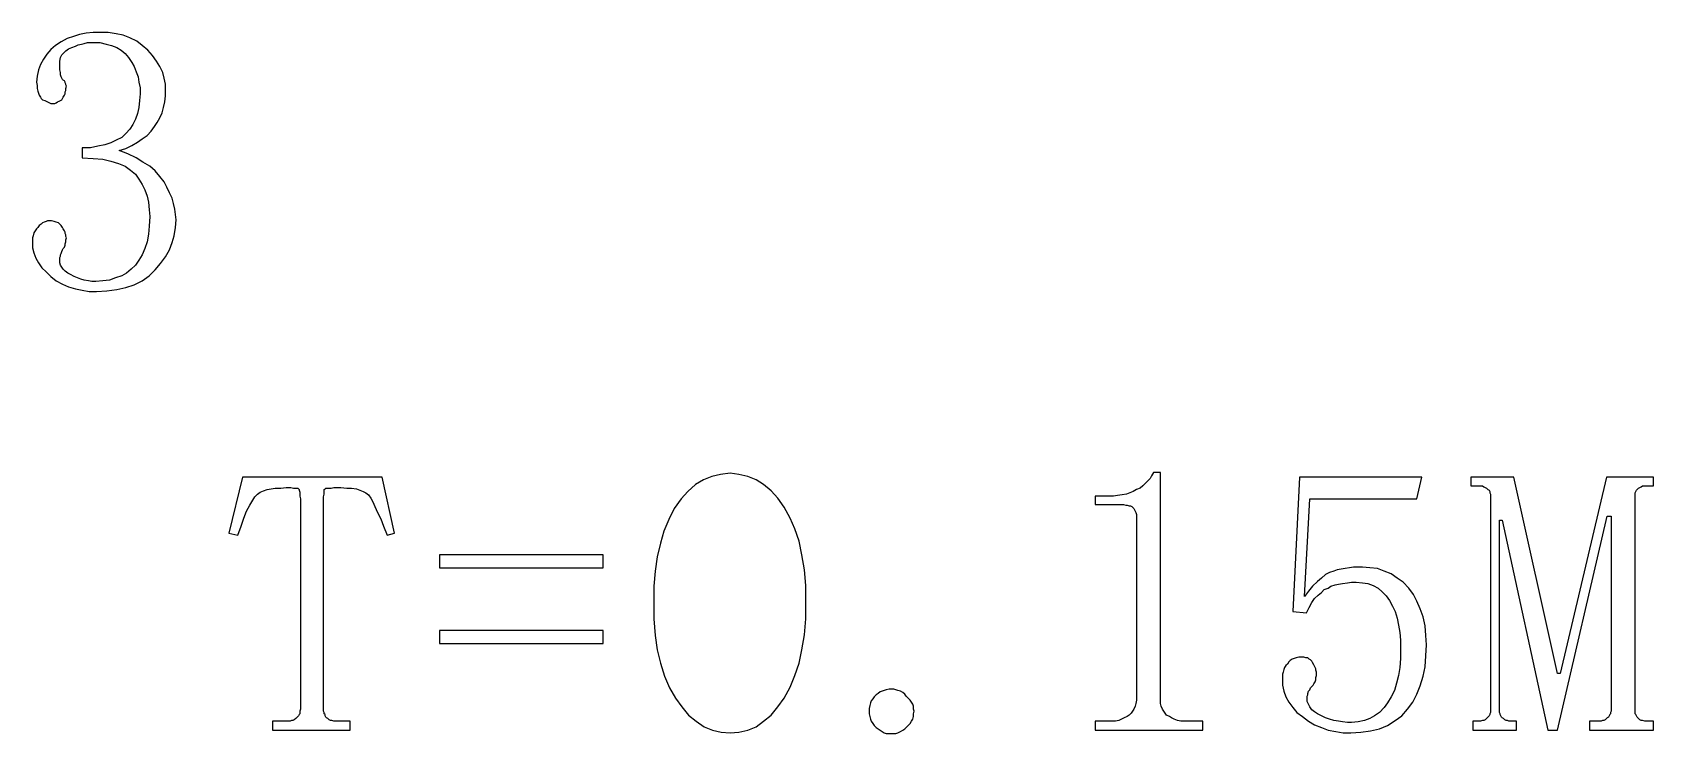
# Model space of a CAD drawing. Extents: x -190 to 190, y -140 to 140.
# Drawn here: x -118.41 to -94.64, y -103.76 to -93.48 of the extents above; entities that cross this region are included whole.
import ezdxf

# ---------------------------------------------------------------- set-up
doc = ezdxf.new("R2010")
doc.units = 0
doc.header["$MEASUREMENT"] = 0
doc.layers.get('0').update_dxf_attribs({"linetype": 'CONTINUOUS'})

msp = doc.modelspace()

# ---------------------------------------------------------------- linework, layer by layer
for points in [[(-116.31, -96.34), (-116.3, -96.23), (-116.3, -96.23), (-116.31, -96.15), (-116.31, -96.15), (-116.32, -96.07), (-116.32, -96.07), (-116.34, -95.99), (-116.34, -95.99), (-116.36, -95.91), (-116.36, -95.91), (-116.4, -95.83), (-116.4, -95.83), (-116.44, -95.75), (-116.44, -95.75), (-116.48, -95.67), (-116.48, -95.67), (-116.54, -95.59), (-116.54, -95.59), (-116.61, -95.51), (-116.61, -95.51), (-116.69, -95.44), (-116.69, -95.44), (-116.79, -95.38), (-116.79, -95.38), (-116.89, -95.32), (-116.89, -95.32), (-117.01, -95.26), (-117.01, -95.26), (-117.14, -95.21), (-117.14, -95.21), (-117.04, -95.18), (-117.04, -95.18), (-116.95, -95.14), (-116.95, -95.14), (-116.87, -95.09), (-116.87, -95.09), (-116.8, -95.04), (-116.8, -95.04), (-116.73, -94.99), (-116.73, -94.99), (-116.67, -94.93), (-116.67, -94.93), (-116.62, -94.86), (-116.62, -94.86), (-116.58, -94.8), (-116.58, -94.8), (-116.54, -94.73), (-116.54, -94.73), (-116.51, -94.66), (-116.51, -94.66), (-116.49, -94.58), (-116.49, -94.58), (-116.47, -94.5), (-116.47, -94.5), (-116.46, -94.41), (-116.46, -94.41), (-116.46, -94.32), (-116.46, -94.32), (-116.46, -94.24), (-116.46, -94.24), (-116.48, -94.15), (-116.48, -94.15), (-116.5, -94.07), (-116.5, -94.07), (-116.54, -93.98), (-116.54, -93.98), (-116.59, -93.9), (-116.59, -93.9), (-116.65, -93.82), (-116.65, -93.82), (-116.72, -93.74), (-116.72, -93.74), (-116.8, -93.67), (-116.8, -93.67), (-116.88, -93.61), (-116.88, -93.61), (-116.98, -93.56), (-116.98, -93.56), (-117.08, -93.52), (-117.08, -93.52), (-117.18, -93.5), (-117.18, -93.5), (-117.3, -93.48), (-117.3, -93.48), (-117.41, -93.48), (-117.41, -93.48), (-117.52, -93.48), (-117.52, -93.48), (-117.62, -93.49), (-117.62, -93.49), (-117.72, -93.51), (-117.72, -93.51), (-117.81, -93.54), (-117.81, -93.54), (-117.9, -93.57), (-117.9, -93.57), (-117.99, -93.62), (-117.99, -93.62), (-118.07, -93.67), (-118.07, -93.67), (-118.14, -93.73), (-118.14, -93.73), (-118.2, -93.8), (-118.2, -93.8), (-118.25, -93.87), (-118.25, -93.87), (-118.29, -93.95), (-118.29, -93.95), (-118.32, -94.03), (-118.32, -94.03), (-118.34, -94.12), (-118.34, -94.12), (-118.35, -94.21), (-118.35, -94.21), (-118.34, -94.26), (-118.34, -94.26), (-118.34, -94.3), (-118.34, -94.3), (-118.33, -94.34), (-118.33, -94.34), (-118.32, -94.37), (-118.32, -94.37), (-118.31, -94.4), (-118.31, -94.4), (-118.29, -94.43), (-118.29, -94.43), (-118.28, -94.45), (-118.28, -94.45), (-118.26, -94.47), (-118.26, -94.47), (-118.23, -94.48), (-118.23, -94.48), (-118.21, -94.49), (-118.21, -94.49), (-118.19, -94.5), (-118.19, -94.5), (-118.16, -94.51), (-118.16, -94.51), (-118.14, -94.52), (-118.14, -94.52), (-118.11, -94.52), (-118.11, -94.52), (-118.08, -94.52), (-118.08, -94.52), (-118.06, -94.51), (-118.06, -94.51), (-118.04, -94.5), (-118.04, -94.5), (-118.02, -94.49), (-118.02, -94.49), (-118, -94.48), (-118, -94.48), (-117.98, -94.47), (-117.98, -94.47), (-117.97, -94.45), (-117.97, -94.45), (-117.96, -94.43), (-117.96, -94.43), (-117.94, -94.4), (-117.94, -94.4), (-117.93, -94.38), (-117.93, -94.38), (-117.93, -94.35), (-117.93, -94.35), (-117.92, -94.33), (-117.92, -94.33), (-117.92, -94.3), (-117.92, -94.3), (-117.91, -94.27), (-117.91, -94.27), (-117.92, -94.25), (-117.92, -94.25), (-117.92, -94.24), (-117.92, -94.24), (-117.93, -94.22), (-117.93, -94.22), (-117.93, -94.21), (-117.93, -94.21), (-117.94, -94.19), (-117.94, -94.19), (-117.96, -94.18), (-117.96, -94.18), (-117.97, -94.17), (-117.97, -94.17), (-117.98, -94.15), (-117.98, -94.15), (-117.99, -94.13), (-117.99, -94.13), (-118, -94.1), (-118, -94.1), (-118, -94.07), (-118, -94.07), (-118.01, -94.03), (-118.01, -94.03), (-118.01, -93.99), (-118.01, -93.99), (-118.01, -93.95), (-118.01, -93.95), (-118.01, -93.9), (-118.01, -93.9), (-118, -93.85), (-118, -93.85), (-117.98, -93.81), (-117.98, -93.81), (-117.95, -93.78), (-117.95, -93.78), (-117.92, -93.75), (-117.92, -93.75), (-117.88, -93.72), (-117.88, -93.72), (-117.83, -93.7), (-117.83, -93.7), (-117.78, -93.68), (-117.78, -93.68), (-117.74, -93.66), (-117.74, -93.66), (-117.69, -93.65), (-117.69, -93.65), (-117.65, -93.64), (-117.65, -93.64), (-117.6, -93.63), (-117.6, -93.63), (-117.56, -93.63), (-117.56, -93.63), (-117.51, -93.63), (-117.51, -93.63), (-117.42, -93.63), (-117.42, -93.63), (-117.33, -93.65), (-117.33, -93.65), (-117.25, -93.67), (-117.25, -93.67), (-117.17, -93.7), (-117.17, -93.7), (-117.11, -93.74), (-117.11, -93.74), (-117.05, -93.79), (-117.05, -93.79), (-117, -93.85), (-117, -93.85), (-116.95, -93.92), (-116.95, -93.92), (-116.92, -93.98), (-116.92, -93.98), (-116.89, -94.06), (-116.89, -94.06), (-116.86, -94.13), (-116.86, -94.13), (-116.85, -94.21), (-116.85, -94.21), (-116.83, -94.29), (-116.83, -94.29), (-116.83, -94.38), (-116.83, -94.38), (-116.84, -94.48), (-116.84, -94.48), (-116.85, -94.58), (-116.85, -94.58), (-116.87, -94.67), (-116.87, -94.67), (-116.9, -94.75), (-116.9, -94.75), (-116.94, -94.83), (-116.94, -94.83), (-116.98, -94.9), (-116.98, -94.9), (-117.04, -94.96), (-117.04, -94.96), (-117.1, -95.02), (-117.1, -95.02), (-117.18, -95.06), (-117.18, -95.06), (-117.26, -95.1), (-117.26, -95.1), (-117.35, -95.13), (-117.35, -95.13), (-117.45, -95.15), (-117.45, -95.15), (-117.56, -95.17), (-117.56, -95.17), (-117.68, -95.17), (-117.68, -95.17), (-117.68, -95.32), (-117.68, -95.32), (-117.52, -95.33), (-117.52, -95.33), (-117.38, -95.34), (-117.38, -95.34), (-117.26, -95.37), (-117.26, -95.37), (-117.15, -95.4), (-117.15, -95.4), (-117.05, -95.44), (-117.05, -95.44), (-116.97, -95.5), (-116.97, -95.5), (-116.9, -95.56), (-116.9, -95.56), (-116.85, -95.63), (-116.85, -95.63), (-116.8, -95.71), (-116.8, -95.71), (-116.76, -95.79), (-116.76, -95.79), (-116.73, -95.88), (-116.73, -95.88), (-116.71, -95.97), (-116.71, -95.97), (-116.7, -96.08), (-116.7, -96.08), (-116.69, -96.18), (-116.69, -96.18), (-116.7, -96.32), (-116.7, -96.32), (-116.71, -96.44), (-116.71, -96.44), (-116.73, -96.55), (-116.73, -96.55), (-116.76, -96.65), (-116.76, -96.65), (-116.8, -96.74), (-116.8, -96.74), (-116.85, -96.82), (-116.85, -96.82), (-116.9, -96.89), (-116.9, -96.89), (-116.96, -96.95), (-116.96, -96.95), (-117.03, -97.01), (-117.03, -97.01), (-117.1, -97.05), (-117.1, -97.05), (-117.19, -97.08), (-117.19, -97.08), (-117.28, -97.11), (-117.28, -97.11), (-117.38, -97.12), (-117.38, -97.12), (-117.48, -97.13), (-117.48, -97.13), (-117.54, -97.13), (-117.54, -97.13), (-117.59, -97.12), (-117.59, -97.12), (-117.65, -97.11), (-117.65, -97.11), (-117.7, -97.1), (-117.7, -97.1), (-117.75, -97.08), (-117.75, -97.08), (-117.8, -97.06), (-117.8, -97.06), (-117.85, -97.03), (-117.85, -97.03), (-117.89, -97.01), (-117.89, -97.01), (-117.93, -96.98), (-117.93, -96.98), (-117.96, -96.95), (-117.96, -96.95), (-117.98, -96.92), (-117.98, -96.92), (-118, -96.89), (-118, -96.89), (-118.01, -96.86), (-118.01, -96.86), (-118.01, -96.82), (-118.01, -96.82), (-118.01, -96.8), (-118.01, -96.8), (-118.01, -96.78), (-118.01, -96.78), (-118, -96.76), (-118, -96.76), (-118, -96.74), (-118, -96.74), (-117.99, -96.72), (-117.99, -96.72), (-117.98, -96.69), (-117.98, -96.69), (-117.97, -96.67), (-117.97, -96.67), (-117.96, -96.65), (-117.96, -96.65), (-117.94, -96.63), (-117.94, -96.63), (-117.93, -96.6), (-117.93, -96.6), (-117.93, -96.58), (-117.93, -96.58), (-117.92, -96.55), (-117.92, -96.55), (-117.92, -96.52), (-117.92, -96.52), (-117.91, -96.49), (-117.91, -96.49), (-117.92, -96.47), (-117.92, -96.47), (-117.92, -96.45), (-117.92, -96.45), (-117.93, -96.43), (-117.93, -96.43), (-117.93, -96.41), (-117.93, -96.41), (-117.94, -96.39), (-117.94, -96.39), (-117.96, -96.36), (-117.96, -96.36), (-117.97, -96.34), (-117.97, -96.34), (-117.99, -96.31), (-117.99, -96.31), (-118.01, -96.29), (-118.01, -96.29), (-118.03, -96.27), (-118.03, -96.27), (-118.06, -96.26), (-118.06, -96.26), (-118.09, -96.25), (-118.09, -96.25), (-118.13, -96.24), (-118.13, -96.24), (-118.16, -96.24), (-118.16, -96.24), (-118.19, -96.24), (-118.19, -96.24), (-118.21, -96.25), (-118.21, -96.25), (-118.24, -96.26), (-118.24, -96.26), (-118.26, -96.27), (-118.26, -96.27), (-118.28, -96.29), (-118.28, -96.29), (-118.31, -96.31), (-118.31, -96.31), (-118.33, -96.34), (-118.33, -96.34), (-118.35, -96.36), (-118.35, -96.36), (-118.37, -96.39), (-118.37, -96.39), (-118.39, -96.42), (-118.39, -96.42), (-118.4, -96.46), (-118.4, -96.46), (-118.41, -96.49), (-118.41, -96.49), (-118.41, -96.52), (-118.41, -96.52), (-118.41, -96.56), (-118.41, -96.56), (-118.41, -96.64), (-118.41, -96.64), (-118.39, -96.71), (-118.39, -96.71), (-118.36, -96.79), (-118.36, -96.79), (-118.32, -96.86), (-118.32, -96.86), (-118.27, -96.93), (-118.27, -96.93), (-118.21, -96.99), (-118.21, -96.99), (-118.14, -97.06), (-118.14, -97.06), (-118.06, -97.12), (-118.06, -97.12), (-117.97, -97.17), (-117.97, -97.17), (-117.88, -97.21), (-117.88, -97.21), (-117.78, -97.24), (-117.78, -97.24), (-117.68, -97.26), (-117.68, -97.26), (-117.58, -97.28), (-117.58, -97.28), (-117.47, -97.28), (-117.47, -97.28), (-117.32, -97.27), (-117.32, -97.27), (-117.17, -97.25), (-117.17, -97.25), (-117.04, -97.22), (-117.04, -97.22), (-116.92, -97.18), (-116.92, -97.18), (-116.8, -97.12), (-116.8, -97.12), (-116.7, -97.05), (-116.7, -97.05), (-116.61, -96.96), (-116.61, -96.96), (-116.53, -96.87), (-116.53, -96.87), (-116.46, -96.77), (-116.46, -96.77), (-116.4, -96.67), (-116.4, -96.67), (-116.36, -96.56), (-116.36, -96.56), (-116.33, -96.46), (-116.33, -96.46), (-116.31, -96.34)], [(-114.89, -103.71), (-113.75, -103.71), (-113.75, -103.71), (-113.75, -103.58), (-113.75, -103.58), (-113.94, -103.58), (-113.94, -103.58), (-113.97, -103.58), (-113.97, -103.58), (-113.99, -103.58), (-113.99, -103.58), (-114.02, -103.57), (-114.02, -103.57), (-114.04, -103.57), (-114.04, -103.57), (-114.06, -103.56), (-114.06, -103.56), (-114.08, -103.54), (-114.08, -103.54), (-114.1, -103.53), (-114.1, -103.53), (-114.11, -103.52), (-114.11, -103.52), (-114.12, -103.5), (-114.12, -103.5), (-114.12, -103.48), (-114.12, -103.48), (-114.13, -103.47), (-114.13, -103.47), (-114.13, -103.45), (-114.13, -103.45), (-114.14, -103.43), (-114.14, -103.43), (-114.14, -103.4), (-114.14, -103.4), (-114.14, -100.39), (-114.14, -100.39), (-114.14, -100.34), (-114.14, -100.34), (-114.14, -100.29), (-114.14, -100.29), (-114.13, -100.25), (-114.13, -100.25), (-114.13, -100.22), (-114.13, -100.22), (-114.13, -100.2), (-114.13, -100.2), (-114.13, -100.18), (-114.13, -100.18), (-114.12, -100.17), (-114.12, -100.17), (-114.11, -100.16), (-114.11, -100.16), (-114.09, -100.16), (-114.09, -100.16), (-114.07, -100.16), (-114.07, -100.16), (-114.03, -100.16), (-114.03, -100.16), (-113.99, -100.15), (-113.99, -100.15), (-113.94, -100.15), (-113.94, -100.15), (-113.89, -100.15), (-113.89, -100.15), (-113.8, -100.16), (-113.8, -100.16), (-113.73, -100.16), (-113.73, -100.16), (-113.66, -100.17), (-113.66, -100.17), (-113.61, -100.19), (-113.61, -100.19), (-113.56, -100.21), (-113.56, -100.21), (-113.52, -100.23), (-113.52, -100.23), (-113.48, -100.26), (-113.48, -100.26), (-113.45, -100.31), (-113.45, -100.31), (-113.42, -100.36), (-113.42, -100.36), (-113.39, -100.43), (-113.39, -100.43), (-113.35, -100.52), (-113.35, -100.52), (-113.3, -100.61), (-113.3, -100.61), (-113.26, -100.72), (-113.26, -100.72), (-113.21, -100.85), (-113.21, -100.85), (-113.1, -100.82), (-113.1, -100.82), (-113.28, -100), (-113.28, -100), (-115.33, -100), (-115.33, -100), (-115.53, -100.82), (-115.53, -100.82), (-115.4, -100.85), (-115.4, -100.85), (-115.35, -100.72), (-115.35, -100.72), (-115.31, -100.6), (-115.31, -100.6), (-115.27, -100.5), (-115.27, -100.5), (-115.22, -100.41), (-115.22, -100.41), (-115.18, -100.34), (-115.18, -100.34), (-115.15, -100.29), (-115.15, -100.29), (-115.11, -100.25), (-115.11, -100.25), (-115.07, -100.22), (-115.07, -100.22), (-115.02, -100.2), (-115.02, -100.2), (-114.97, -100.18), (-114.97, -100.18), (-114.91, -100.17), (-114.91, -100.17), (-114.85, -100.16), (-114.85, -100.16), (-114.77, -100.16), (-114.77, -100.16), (-114.69, -100.15), (-114.69, -100.15), (-114.65, -100.15), (-114.65, -100.15), (-114.62, -100.15), (-114.62, -100.15), (-114.58, -100.16), (-114.58, -100.16), (-114.56, -100.16), (-114.56, -100.16), (-114.54, -100.16), (-114.54, -100.16), (-114.52, -100.16), (-114.52, -100.16), (-114.51, -100.17), (-114.51, -100.17), (-114.5, -100.18), (-114.5, -100.18), (-114.5, -100.19), (-114.5, -100.19), (-114.49, -100.22), (-114.49, -100.22), (-114.49, -100.24), (-114.49, -100.24), (-114.49, -100.28), (-114.49, -100.28), (-114.48, -100.32), (-114.48, -100.32), (-114.48, -100.36), (-114.48, -100.36), (-114.48, -103.4), (-114.48, -103.4), (-114.49, -103.43), (-114.49, -103.43), (-114.49, -103.45), (-114.49, -103.45), (-114.49, -103.47), (-114.49, -103.47), (-114.5, -103.48), (-114.5, -103.48), (-114.51, -103.5), (-114.51, -103.5), (-114.53, -103.52), (-114.53, -103.52), (-114.54, -103.53), (-114.54, -103.53), (-114.55, -103.54), (-114.55, -103.54), (-114.57, -103.56), (-114.57, -103.56), (-114.59, -103.57), (-114.59, -103.57), (-114.61, -103.57), (-114.61, -103.57), (-114.63, -103.58), (-114.63, -103.58), (-114.66, -103.58), (-114.66, -103.58), (-114.69, -103.58), (-114.69, -103.58), (-114.89, -103.58), (-114.89, -103.58), (-114.89, -103.71)], [(-108.18, -99.94), (-108.32, -99.96), (-108.32, -99.96), (-108.45, -99.99), (-108.45, -99.99), (-108.57, -100.04), (-108.57, -100.04), (-108.69, -100.11), (-108.69, -100.11), (-108.8, -100.21), (-108.8, -100.21), (-108.9, -100.32), (-108.9, -100.32), (-109, -100.46), (-109, -100.46), (-109.08, -100.62), (-109.08, -100.62), (-109.15, -100.79), (-109.15, -100.79), (-109.2, -100.97), (-109.2, -100.97), (-109.25, -101.17), (-109.25, -101.17), (-109.28, -101.38), (-109.28, -101.38), (-109.3, -101.6), (-109.3, -101.6), (-109.3, -102.08), (-109.3, -102.08), (-109.28, -102.32), (-109.28, -102.32), (-109.25, -102.53), (-109.25, -102.53), (-109.2, -102.73), (-109.2, -102.73), (-109.14, -102.92), (-109.14, -102.92), (-109.07, -103.09), (-109.07, -103.09), (-108.98, -103.24), (-108.98, -103.24), (-108.89, -103.37), (-108.89, -103.37), (-108.79, -103.49), (-108.79, -103.49), (-108.68, -103.58), (-108.68, -103.58), (-108.56, -103.66), (-108.56, -103.66), (-108.44, -103.71), (-108.44, -103.71), (-108.31, -103.74), (-108.31, -103.74), (-108.18, -103.75), (-108.18, -103.75), (-108.05, -103.74), (-108.05, -103.74), (-107.92, -103.71), (-107.92, -103.71), (-107.8, -103.66), (-107.8, -103.66), (-107.69, -103.58), (-107.69, -103.58), (-107.58, -103.49), (-107.58, -103.49), (-107.48, -103.37), (-107.48, -103.37), (-107.39, -103.24), (-107.39, -103.24), (-107.3, -103.08), (-107.3, -103.08), (-107.23, -102.91), (-107.23, -102.91), (-107.17, -102.73), (-107.17, -102.73), (-107.13, -102.53), (-107.13, -102.53), (-107.09, -102.31), (-107.09, -102.31), (-107.07, -102.08), (-107.07, -102.08), (-107.07, -101.59), (-107.07, -101.59), (-107.09, -101.36), (-107.09, -101.36), (-107.13, -101.14), (-107.13, -101.14), (-107.17, -100.94), (-107.17, -100.94), (-107.23, -100.76), (-107.23, -100.76), (-107.3, -100.6), (-107.3, -100.6), (-107.39, -100.44), (-107.39, -100.44), (-107.48, -100.31), (-107.48, -100.31), (-107.58, -100.2), (-107.58, -100.2), (-107.69, -100.11), (-107.69, -100.11), (-107.8, -100.04), (-107.8, -100.04), (-107.92, -99.99), (-107.92, -99.99), (-108.05, -99.96), (-108.05, -99.96), (-108.18, -99.94)], [(-101.87, -103.22), (-101.87, -99.93), (-101.87, -99.93), (-101.97, -99.93), (-101.97, -99.93), (-102, -99.98), (-102, -99.98), (-102.02, -100.02), (-102.02, -100.02), (-102.06, -100.06), (-102.06, -100.06), (-102.09, -100.09), (-102.09, -100.09), (-102.13, -100.13), (-102.13, -100.13), (-102.17, -100.16), (-102.17, -100.16), (-102.22, -100.18), (-102.22, -100.18), (-102.27, -100.21), (-102.27, -100.21), (-102.32, -100.23), (-102.32, -100.23), (-102.37, -100.25), (-102.37, -100.25), (-102.43, -100.26), (-102.43, -100.26), (-102.5, -100.27), (-102.5, -100.27), (-102.56, -100.28), (-102.56, -100.28), (-102.64, -100.28), (-102.64, -100.28), (-102.83, -100.28), (-102.83, -100.28), (-102.83, -100.4), (-102.83, -100.4), (-102.44, -100.4), (-102.44, -100.4), (-102.41, -100.4), (-102.41, -100.4), (-102.38, -100.41), (-102.38, -100.41), (-102.36, -100.41), (-102.36, -100.41), (-102.33, -100.42), (-102.33, -100.42), (-102.31, -100.42), (-102.31, -100.42), (-102.29, -100.43), (-102.29, -100.43), (-102.28, -100.44), (-102.28, -100.44), (-102.26, -100.46), (-102.26, -100.46), (-102.25, -100.48), (-102.25, -100.48), (-102.24, -100.5), (-102.24, -100.5), (-102.23, -100.52), (-102.23, -100.52), (-102.22, -100.55), (-102.22, -100.55), (-102.22, -100.57), (-102.22, -100.57), (-102.22, -100.6), (-102.22, -100.6), (-102.22, -103.22), (-102.22, -103.22), (-102.22, -103.27), (-102.22, -103.27), (-102.23, -103.32), (-102.23, -103.32), (-102.24, -103.36), (-102.24, -103.36), (-102.26, -103.4), (-102.26, -103.4), (-102.28, -103.43), (-102.28, -103.43), (-102.3, -103.46), (-102.3, -103.46), (-102.33, -103.49), (-102.33, -103.49), (-102.36, -103.51), (-102.36, -103.51), (-102.4, -103.53), (-102.4, -103.53), (-102.44, -103.55), (-102.44, -103.55), (-102.48, -103.57), (-102.48, -103.57), (-102.53, -103.58), (-102.53, -103.58), (-102.58, -103.58), (-102.58, -103.58), (-102.64, -103.58), (-102.64, -103.58), (-102.83, -103.58), (-102.83, -103.58), (-102.83, -103.71), (-102.83, -103.71), (-101.25, -103.71), (-101.25, -103.71), (-101.25, -103.58), (-101.25, -103.58), (-101.47, -103.58), (-101.47, -103.58), (-101.52, -103.58), (-101.52, -103.58), (-101.57, -103.58), (-101.57, -103.58), (-101.62, -103.57), (-101.62, -103.57), (-101.67, -103.55), (-101.67, -103.55), (-101.71, -103.53), (-101.71, -103.53), (-101.74, -103.51), (-101.74, -103.51), (-101.78, -103.49), (-101.78, -103.49), (-101.8, -103.46), (-101.8, -103.46), (-101.82, -103.43), (-101.82, -103.43), (-101.84, -103.4), (-101.84, -103.4), (-101.86, -103.36), (-101.86, -103.36), (-101.87, -103.32), (-101.87, -103.32), (-101.87, -103.27), (-101.87, -103.27), (-101.87, -103.22)], [(-98.8, -101.33), (-98.91, -101.32), (-98.91, -101.32), (-98.98, -101.32), (-98.98, -101.32), (-99.04, -101.32), (-99.04, -101.32), (-99.1, -101.33), (-99.1, -101.33), (-99.16, -101.34), (-99.16, -101.34), (-99.22, -101.35), (-99.22, -101.35), (-99.28, -101.36), (-99.28, -101.36), (-99.33, -101.38), (-99.33, -101.38), (-99.39, -101.4), (-99.39, -101.4), (-99.45, -101.43), (-99.45, -101.43), (-99.51, -101.48), (-99.51, -101.48), (-99.57, -101.53), (-99.57, -101.53), (-99.64, -101.6), (-99.64, -101.6), (-99.7, -101.67), (-99.7, -101.67), (-99.76, -101.75), (-99.76, -101.75), (-99.68, -100.32), (-99.68, -100.32), (-98.11, -100.32), (-98.11, -100.32), (-98.04, -100), (-98.04, -100), (-99.83, -100), (-99.83, -100), (-99.93, -101.97), (-99.93, -101.97), (-99.73, -101.99), (-99.73, -101.99), (-99.69, -101.91), (-99.69, -101.91), (-99.65, -101.84), (-99.65, -101.84), (-99.61, -101.78), (-99.61, -101.78), (-99.56, -101.73), (-99.56, -101.73), (-99.51, -101.69), (-99.51, -101.69), (-99.47, -101.65), (-99.47, -101.65), (-99.41, -101.63), (-99.41, -101.63), (-99.37, -101.6), (-99.37, -101.6), (-99.31, -101.58), (-99.31, -101.58), (-99.26, -101.57), (-99.26, -101.57), (-99.2, -101.56), (-99.2, -101.56), (-99.13, -101.55), (-99.13, -101.55), (-99.07, -101.54), (-99.07, -101.54), (-99, -101.54), (-99, -101.54), (-98.91, -101.55), (-98.91, -101.55), (-98.83, -101.56), (-98.83, -101.56), (-98.75, -101.59), (-98.75, -101.59), (-98.68, -101.63), (-98.68, -101.63), (-98.62, -101.68), (-98.62, -101.68), (-98.56, -101.74), (-98.56, -101.74), (-98.51, -101.81), (-98.51, -101.81), (-98.47, -101.89), (-98.47, -101.89), (-98.43, -101.97), (-98.43, -101.97), (-98.4, -102.07), (-98.4, -102.07), (-98.38, -102.17), (-98.38, -102.17), (-98.36, -102.28), (-98.36, -102.28), (-98.35, -102.39), (-98.35, -102.39), (-98.35, -102.51), (-98.35, -102.51), (-98.35, -102.66), (-98.35, -102.66), (-98.36, -102.79), (-98.36, -102.79), (-98.38, -102.91), (-98.38, -102.91), (-98.41, -103.02), (-98.41, -103.02), (-98.44, -103.13), (-98.44, -103.13), (-98.49, -103.22), (-98.49, -103.22), (-98.54, -103.31), (-98.54, -103.31), (-98.59, -103.38), (-98.59, -103.38), (-98.66, -103.45), (-98.66, -103.45), (-98.73, -103.5), (-98.73, -103.5), (-98.8, -103.54), (-98.8, -103.54), (-98.88, -103.57), (-98.88, -103.57), (-98.97, -103.59), (-98.97, -103.59), (-99.07, -103.6), (-99.07, -103.6), (-99.13, -103.6), (-99.13, -103.6), (-99.2, -103.59), (-99.2, -103.59), (-99.26, -103.58), (-99.26, -103.58), (-99.33, -103.57), (-99.33, -103.57), (-99.39, -103.55), (-99.39, -103.55), (-99.45, -103.53), (-99.45, -103.53), (-99.51, -103.5), (-99.51, -103.5), (-99.57, -103.47), (-99.57, -103.47), (-99.61, -103.44), (-99.61, -103.44), (-99.65, -103.41), (-99.65, -103.41), (-99.68, -103.37), (-99.68, -103.37), (-99.7, -103.33), (-99.7, -103.33), (-99.72, -103.29), (-99.72, -103.29), (-99.72, -103.24), (-99.72, -103.24), (-99.72, -103.21), (-99.72, -103.21), (-99.71, -103.19), (-99.71, -103.19), (-99.71, -103.17), (-99.71, -103.17), (-99.7, -103.14), (-99.7, -103.14), (-99.68, -103.12), (-99.68, -103.12), (-99.67, -103.09), (-99.67, -103.09), (-99.65, -103.07), (-99.65, -103.07), (-99.63, -103.05), (-99.63, -103.05), (-99.62, -103.03), (-99.62, -103.03), (-99.6, -103), (-99.6, -103), (-99.59, -102.97), (-99.59, -102.97), (-99.59, -102.94), (-99.59, -102.94), (-99.58, -102.91), (-99.58, -102.91), (-99.58, -102.88), (-99.58, -102.88), (-99.58, -102.86), (-99.58, -102.86), (-99.59, -102.83), (-99.59, -102.83), (-99.59, -102.81), (-99.59, -102.81), (-99.6, -102.79), (-99.6, -102.79), (-99.61, -102.77), (-99.61, -102.77), (-99.62, -102.75), (-99.62, -102.75), (-99.64, -102.72), (-99.64, -102.72), (-99.65, -102.7), (-99.65, -102.7), (-99.67, -102.68), (-99.67, -102.68), (-99.69, -102.67), (-99.69, -102.67), (-99.71, -102.65), (-99.71, -102.65), (-99.74, -102.65), (-99.74, -102.65), (-99.77, -102.64), (-99.77, -102.64), (-99.8, -102.64), (-99.8, -102.64), (-99.84, -102.64), (-99.84, -102.64), (-99.88, -102.65), (-99.88, -102.65), (-99.91, -102.66), (-99.91, -102.66), (-99.94, -102.67), (-99.94, -102.67), (-99.97, -102.69), (-99.97, -102.69), (-99.99, -102.71), (-99.99, -102.71), (-100.01, -102.74), (-100.01, -102.74), (-100.03, -102.76), (-100.03, -102.76), (-100.05, -102.79), (-100.05, -102.79), (-100.06, -102.82), (-100.06, -102.82), (-100.07, -102.86), (-100.07, -102.86), (-100.08, -102.89), (-100.08, -102.89), (-100.08, -102.92), (-100.08, -102.92), (-100.08, -102.96), (-100.08, -102.96), (-100.08, -103.05), (-100.08, -103.05), (-100.06, -103.14), (-100.06, -103.14), (-100.03, -103.22), (-100.03, -103.22), (-99.99, -103.3), (-99.99, -103.3), (-99.93, -103.38), (-99.93, -103.38), (-99.87, -103.45), (-99.87, -103.45), (-99.79, -103.51), (-99.79, -103.51), (-99.7, -103.58), (-99.7, -103.58), (-99.61, -103.63), (-99.61, -103.63), (-99.51, -103.67), (-99.51, -103.67), (-99.41, -103.71), (-99.41, -103.71), (-99.3, -103.73), (-99.3, -103.73), (-99.19, -103.75), (-99.19, -103.75), (-99.08, -103.75), (-99.08, -103.75), (-98.93, -103.74), (-98.93, -103.74), (-98.79, -103.72), (-98.79, -103.72), (-98.66, -103.69), (-98.66, -103.69), (-98.54, -103.64), (-98.54, -103.64), (-98.43, -103.57), (-98.43, -103.57), (-98.33, -103.5), (-98.33, -103.5), (-98.25, -103.4), (-98.25, -103.4), (-98.17, -103.3), (-98.17, -103.3), (-98.11, -103.18), (-98.11, -103.18), (-98.06, -103.06), (-98.06, -103.06), (-98.02, -102.92), (-98.02, -102.92), (-97.99, -102.78), (-97.99, -102.78), (-97.98, -102.62), (-97.98, -102.62), (-97.97, -102.46), (-97.97, -102.46), (-97.98, -102.32), (-97.98, -102.32), (-97.99, -102.18), (-97.99, -102.18), (-98.02, -102.05), (-98.02, -102.05), (-98.06, -101.93), (-98.06, -101.93), (-98.11, -101.82), (-98.11, -101.82), (-98.16, -101.72), (-98.16, -101.72), (-98.23, -101.63), (-98.23, -101.63), (-98.31, -101.54), (-98.31, -101.54), (-98.4, -101.48), (-98.4, -101.48), (-98.49, -101.42), (-98.49, -101.42), (-98.59, -101.38), (-98.59, -101.38), (-98.69, -101.34), (-98.69, -101.34), (-98.8, -101.33)], [(-94.91, -103.43), (-94.91, -103.4), (-94.91, -103.4), (-94.91, -100.29), (-94.91, -100.29), (-94.91, -100.27), (-94.91, -100.27), (-94.91, -100.25), (-94.91, -100.25), (-94.91, -100.23), (-94.91, -100.23), (-94.9, -100.21), (-94.9, -100.21), (-94.89, -100.19), (-94.89, -100.19), (-94.88, -100.18), (-94.88, -100.18), (-94.87, -100.17), (-94.87, -100.17), (-94.86, -100.16), (-94.86, -100.16), (-94.84, -100.15), (-94.84, -100.15), (-94.82, -100.14), (-94.82, -100.14), (-94.8, -100.13), (-94.8, -100.13), (-94.77, -100.13), (-94.77, -100.13), (-94.75, -100.13), (-94.75, -100.13), (-94.72, -100.13), (-94.72, -100.13), (-94.64, -100.13), (-94.64, -100.13), (-94.64, -100), (-94.64, -100), (-95.33, -100), (-95.33, -100), (-96.01, -102.88), (-96.01, -102.88), (-96.05, -102.88), (-96.05, -102.88), (-96.69, -100), (-96.69, -100), (-97.32, -100), (-97.32, -100), (-97.32, -100.13), (-97.32, -100.13), (-97.23, -100.13), (-97.23, -100.13), (-97.2, -100.13), (-97.2, -100.13), (-97.18, -100.13), (-97.18, -100.13), (-97.15, -100.13), (-97.15, -100.13), (-97.13, -100.14), (-97.13, -100.14), (-97.11, -100.15), (-97.11, -100.15), (-97.09, -100.16), (-97.09, -100.16), (-97.08, -100.17), (-97.08, -100.17), (-97.07, -100.18), (-97.07, -100.18), (-97.05, -100.19), (-97.05, -100.19), (-97.04, -100.21), (-97.04, -100.21), (-97.04, -100.23), (-97.04, -100.23), (-97.03, -100.25), (-97.03, -100.25), (-97.03, -100.27), (-97.03, -100.27), (-97.03, -100.29), (-97.03, -100.29), (-97.03, -103.4), (-97.03, -103.4), (-97.03, -103.43), (-97.03, -103.43), (-97.03, -103.45), (-97.03, -103.45), (-97.04, -103.47), (-97.04, -103.47), (-97.04, -103.48), (-97.04, -103.48), (-97.05, -103.5), (-97.05, -103.5), (-97.07, -103.52), (-97.07, -103.52), (-97.08, -103.53), (-97.08, -103.53), (-97.09, -103.54), (-97.09, -103.54), (-97.11, -103.56), (-97.11, -103.56), (-97.13, -103.57), (-97.13, -103.57), (-97.15, -103.57), (-97.15, -103.57), (-97.18, -103.58), (-97.18, -103.58), (-97.2, -103.58), (-97.2, -103.58), (-97.23, -103.58), (-97.23, -103.58), (-97.29, -103.58), (-97.29, -103.58), (-97.29, -103.71), (-97.29, -103.71), (-96.65, -103.71), (-96.65, -103.71), (-96.65, -103.58), (-96.65, -103.58), (-96.71, -103.58), (-96.71, -103.58), (-96.73, -103.58), (-96.73, -103.58), (-96.76, -103.58), (-96.76, -103.58), (-96.78, -103.57), (-96.78, -103.57), (-96.8, -103.57), (-96.8, -103.57), (-96.82, -103.56), (-96.82, -103.56), (-96.84, -103.54), (-96.84, -103.54), (-96.86, -103.53), (-96.86, -103.53), (-96.87, -103.52), (-96.87, -103.52), (-96.88, -103.5), (-96.88, -103.5), (-96.89, -103.48), (-96.89, -103.48), (-96.89, -103.47), (-96.89, -103.47), (-96.9, -103.45), (-96.9, -103.45), (-96.9, -103.43), (-96.9, -103.43), (-96.9, -103.4), (-96.9, -103.4), (-96.9, -100.63), (-96.9, -100.63), (-96.86, -100.63), (-96.86, -100.63), (-96.19, -103.71), (-96.19, -103.71), (-96.05, -103.71), (-96.05, -103.71), (-95.32, -100.57), (-95.32, -100.57), (-95.26, -100.57), (-95.26, -100.57), (-95.26, -103.4), (-95.26, -103.4), (-95.26, -103.43), (-95.26, -103.43), (-95.27, -103.45), (-95.27, -103.45), (-95.27, -103.47), (-95.27, -103.47), (-95.28, -103.48), (-95.28, -103.48), (-95.29, -103.5), (-95.29, -103.5), (-95.3, -103.52), (-95.3, -103.52), (-95.32, -103.53), (-95.32, -103.53), (-95.33, -103.54), (-95.33, -103.54), (-95.35, -103.56), (-95.35, -103.56), (-95.37, -103.57), (-95.37, -103.57), (-95.39, -103.57), (-95.39, -103.57), (-95.41, -103.58), (-95.41, -103.58), (-95.44, -103.58), (-95.44, -103.58), (-95.47, -103.58), (-95.47, -103.58), (-95.58, -103.58), (-95.58, -103.58), (-95.58, -103.71), (-95.58, -103.71), (-94.64, -103.71), (-94.64, -103.71), (-94.64, -103.58), (-94.64, -103.58), (-94.72, -103.58), (-94.72, -103.58), (-94.75, -103.58), (-94.75, -103.58), (-94.77, -103.58), (-94.77, -103.58), (-94.8, -103.57), (-94.8, -103.57), (-94.82, -103.57), (-94.82, -103.57), (-94.84, -103.56), (-94.84, -103.56), (-94.86, -103.54), (-94.86, -103.54), (-94.87, -103.53), (-94.87, -103.53), (-94.88, -103.52), (-94.88, -103.52), (-94.89, -103.5), (-94.89, -103.5), (-94.9, -103.48), (-94.9, -103.48), (-94.91, -103.47), (-94.91, -103.47), (-94.91, -103.45), (-94.91, -103.45), (-94.91, -103.43)], [(-112.44, -101.14), (-112.44, -101.33), (-112.44, -101.33), (-110.04, -101.33), (-110.04, -101.33), (-110.04, -101.14), (-110.04, -101.14), (-112.44, -101.14)], [(-112.44, -102.25), (-112.44, -102.44), (-112.44, -102.44), (-110.04, -102.44), (-110.04, -102.44), (-110.04, -102.25), (-110.04, -102.25), (-112.44, -102.25)], [(-105.85, -103.76), (-105.82, -103.76), (-105.82, -103.76), (-105.78, -103.76), (-105.78, -103.76), (-105.75, -103.76), (-105.75, -103.76), (-105.72, -103.75), (-105.72, -103.75), (-105.68, -103.73), (-105.68, -103.73), (-105.65, -103.71), (-105.65, -103.71), (-105.62, -103.69), (-105.62, -103.69), (-105.6, -103.67), (-105.6, -103.67), (-105.57, -103.64), (-105.57, -103.64), (-105.54, -103.61), (-105.54, -103.61), (-105.52, -103.58), (-105.52, -103.58), (-105.5, -103.55), (-105.5, -103.55), (-105.49, -103.51), (-105.49, -103.51), (-105.49, -103.47), (-105.49, -103.47), (-105.48, -103.43), (-105.48, -103.43), (-105.49, -103.4), (-105.49, -103.4), (-105.49, -103.36), (-105.49, -103.36), (-105.5, -103.33), (-105.5, -103.33), (-105.52, -103.3), (-105.52, -103.3), (-105.54, -103.27), (-105.54, -103.27), (-105.57, -103.24), (-105.57, -103.24), (-105.6, -103.21), (-105.6, -103.21), (-105.62, -103.18), (-105.62, -103.18), (-105.65, -103.16), (-105.65, -103.16), (-105.68, -103.14), (-105.68, -103.14), (-105.72, -103.13), (-105.72, -103.13), (-105.75, -103.12), (-105.75, -103.12), (-105.78, -103.11), (-105.78, -103.11), (-105.82, -103.11), (-105.82, -103.11), (-105.85, -103.11), (-105.85, -103.11), (-105.89, -103.12), (-105.89, -103.12), (-105.92, -103.13), (-105.92, -103.13), (-105.95, -103.14), (-105.95, -103.14), (-105.98, -103.15), (-105.98, -103.15), (-106.01, -103.17), (-106.01, -103.17), (-106.04, -103.19), (-106.04, -103.19), (-106.07, -103.22), (-106.07, -103.22), (-106.09, -103.25), (-106.09, -103.25), (-106.11, -103.28), (-106.11, -103.28), (-106.12, -103.31), (-106.12, -103.31), (-106.13, -103.35), (-106.13, -103.35), (-106.14, -103.39), (-106.14, -103.39), (-106.14, -103.43), (-106.14, -103.43), (-106.14, -103.47), (-106.14, -103.47), (-106.13, -103.51), (-106.13, -103.51), (-106.12, -103.55), (-106.12, -103.55), (-106.11, -103.58), (-106.11, -103.58), (-106.09, -103.61), (-106.09, -103.61), (-106.07, -103.64), (-106.07, -103.64), (-106.04, -103.67), (-106.04, -103.67), (-106.01, -103.69), (-106.01, -103.69), (-105.98, -103.71), (-105.98, -103.71), (-105.95, -103.73), (-105.95, -103.73), (-105.92, -103.75), (-105.92, -103.75), (-105.89, -103.76), (-105.89, -103.76), (-105.85, -103.76)]]:
    msp.add_lwpolyline(points)

doc.saveas('drawing.dxf')
